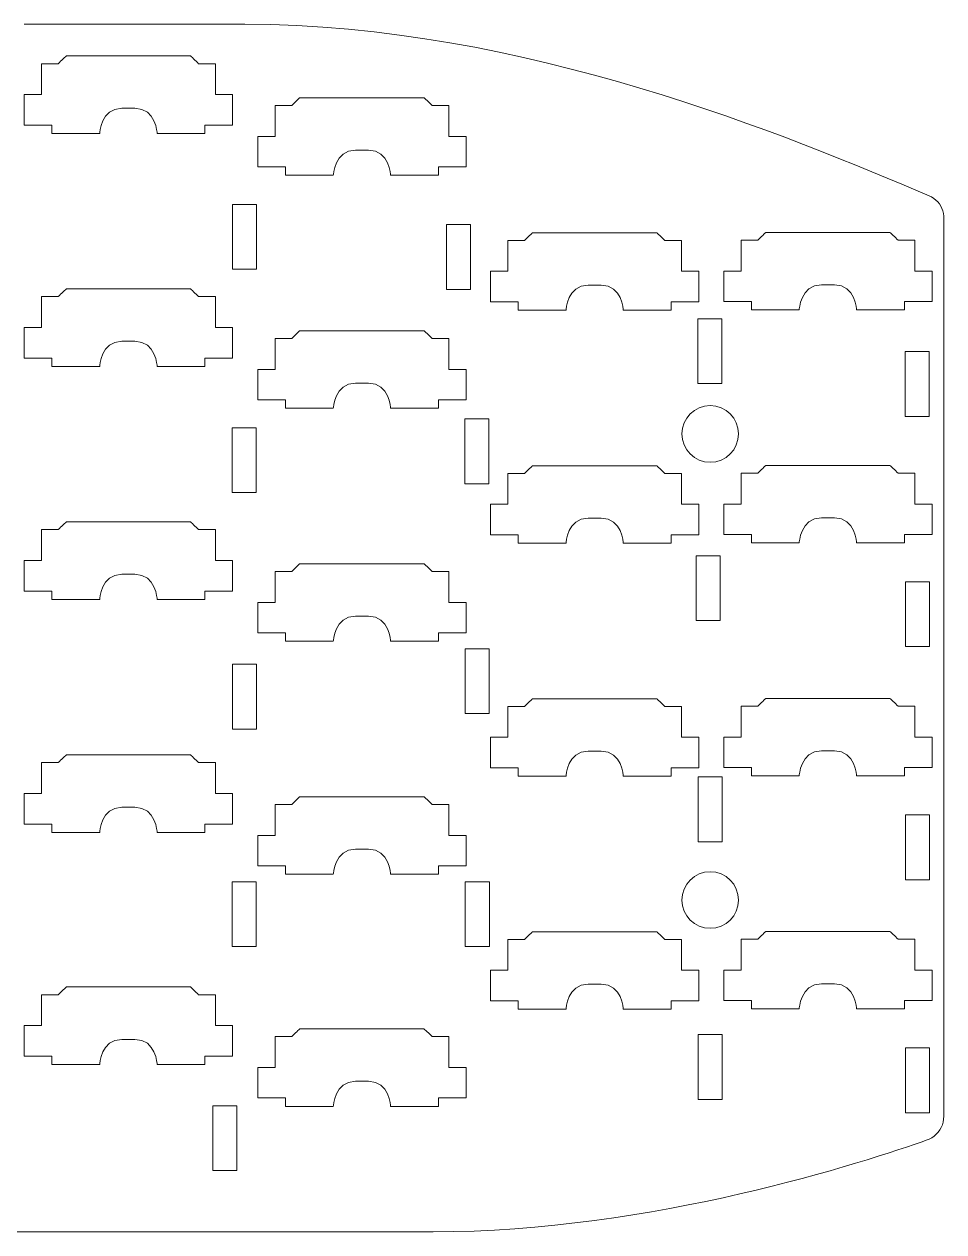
# Model space of a CAD drawing. Header units: millimetres. Extents: x 38 to 180, y 0 to 118.
# Drawn here: x 104.5 to 179.5, y 19.1 to 117.6 of the extents above; entities that cross this region are included whole.
import ezdxf

# ---------------------------------------------------------------- set-up
doc = ezdxf.new("R2010")
doc.units = ezdxf.units.MM
doc.header["$MEASUREMENT"] = 0
for name, color, linetype in [('Layer 2', 7, 'Continuous'), ('Layer 3', 7, 'Continuous'), ('Layer 6', 7, 'Continuous')]:
    doc.layers.add(name, color=color, linetype=linetype)

# ---------------------------------------------------------------- blocks, each defined once
blk = doc.blocks.new('block 2')
at = {"layer": 'Layer 2', "color": 1, "lineweight": 9, "true_color": 0xff0000}
for points in [[(104.518, 117.622), (104.978, 117.622)], [(104.978, 117.622), (105.494, 117.622)], [(105.494, 117.622), (106.065, 117.622)], [(106.065, 117.622), (106.68, 117.622)], [(106.68, 117.622), (107.34, 117.622)], [(107.34, 117.622), (108.034, 117.622)], [(108.034, 117.622), (108.763, 117.622)], [(108.763, 117.622), (109.517, 117.622)], [(109.517, 117.622), (110.292, 117.622)], [(110.292, 117.622), (111.084, 117.622)], [(111.084, 117.622), (111.89, 117.622)], [(111.89, 117.622), (112.7, 117.622)], [(112.7, 117.622), (113.513, 117.622)], [(113.513, 117.622), (114.32, 117.622)], [(114.32, 117.622), (115.12, 117.622)], [(115.12, 117.622), (115.905, 117.622)], [(115.905, 117.622), (116.672, 117.622)], [(116.672, 117.622), (117.414, 117.622)], [(117.414, 117.622), (118.128, 117.622)], [(118.128, 117.622), (118.806, 117.622)], [(118.806, 117.622), (119.446, 117.622)], [(119.446, 117.622), (120.043, 117.622)], [(120.043, 117.622), (120.586, 117.622)], [(120.586, 117.622), (121.079, 117.622)], [(121.079, 117.622), (121.509, 117.622)], [(121.509, 117.622), (121.874, 117.622)], [(121.874, 117.622), (122.171, 117.622)], [(122.171, 117.622), (122.392, 117.622)], [(122.392, 117.622), (122.535, 117.622)], [(122.535, 117.622), (124.658, 117.594)], [(124.658, 117.594), (126.774, 117.516)], [(126.774, 117.516), (128.885, 117.389)], [(128.885, 117.389), (130.983, 117.213)], [(130.983, 117.213), (133.071, 116.995)], [(133.071, 116.995), (135.146, 116.736)], [(135.146, 116.736), (137.206, 116.436)], [(137.206, 116.436), (139.245, 116.101)], [(139.245, 116.101), (141.27, 115.733)], [(141.27, 115.733), (143.271, 115.331)], [(143.271, 115.331), (145.252, 114.899)], [(145.252, 114.899), (147.206, 114.442)], [(147.206, 114.442), (149.136, 113.962)], [(149.136, 113.962), (151.036, 113.459)], [(151.036, 113.459), (152.908, 112.939)], [(152.908, 112.939), (154.747, 112.4)], [(154.747, 112.4), (156.55, 111.849)], [(156.55, 111.849), (158.321, 111.288)], [(158.321, 111.288), (160.053, 110.716)], [(160.053, 110.716), (161.747, 110.137)], [(161.747, 110.137), (163.398, 109.555)], [(163.398, 109.555), (165.009, 108.974)], [(165.009, 108.974), (166.573, 108.392)], [(166.573, 108.392), (168.09, 107.813)], [(168.09, 107.813), (169.56, 107.241)], [(169.56, 107.241), (170.98, 106.677)], [(170.98, 106.677), (172.347, 106.126)], [(172.347, 106.126), (173.66, 105.59)], [(173.66, 105.59), (174.917, 105.067)], [(174.917, 105.067), (176.119, 104.564)], [(176.119, 104.564), (177.259, 104.084)], [(177.259, 104.084), (178.338, 103.627)], [(178.338, 103.627), (178.534, 103.53)], [(178.534, 103.53), (178.717, 103.414)], [(178.717, 103.414), (178.885, 103.279)], [(178.885, 103.279), (179.034, 103.129)], [(179.034, 103.129), (179.167, 102.961)], [(179.167, 102.961), (179.281, 102.784)], [(179.281, 102.784), (179.375, 102.593)], [(179.375, 102.593), (179.448, 102.392)], [(179.448, 102.392), (179.499, 102.184)], [(179.499, 102.184), (179.53, 101.968)], [(179.53, 101.968), (179.535, 101.821)], [(179.535, 101.821), (179.535, 28.545)], [(179.321, 27.635), (179.205, 27.435)], [(179.413, 27.849), (179.321, 27.635)], [(179.479, 28.072), (179.413, 27.849)], [(179.52, 28.306), (179.479, 28.072)], [(179.535, 28.545), (179.52, 28.306)], [(178.181, 26.624), (177.686, 26.449)], [(178.331, 26.683), (178.181, 26.624)], [(178.542, 26.794), (178.331, 26.683)], [(178.735, 26.924), (178.542, 26.794)], [(178.913, 27.076), (178.735, 26.924)], [(179.07, 27.247), (178.913, 27.076)], [(179.205, 27.435), (179.07, 27.247)], [(175.776, 25.799), (175.006, 25.547)], [(176.479, 26.035), (175.776, 25.799)], [(177.117, 26.251), (176.479, 26.035)], [(177.686, 26.449), (177.117, 26.251)], [(172.331, 24.714), (171.323, 24.414)], [(173.281, 25.004), (172.331, 24.714)], [(174.173, 25.283), (173.281, 25.004)], [(175.006, 25.547), (174.173, 25.283)], [(169.151, 23.797), (167.991, 23.482)], [(170.264, 24.11), (169.151, 23.797)], [(171.323, 24.414), (170.264, 24.11)], [(165.529, 22.845), (164.234, 22.53)], [(166.781, 23.165), (165.529, 22.845)], [(167.991, 23.482), (166.781, 23.165)], [(161.524, 21.908), (160.114, 21.608)], [(162.898, 22.217), (161.524, 21.908)], [(164.234, 22.53), (162.898, 22.217)], [(155.694, 20.765), (154.163, 20.508)], [(157.198, 21.034), (155.694, 20.765)], [(158.671, 21.316), (157.198, 21.034)], [(160.114, 21.608), (158.671, 21.316)], [(149.433, 19.845), (147.82, 19.662)], [(151.031, 20.046), (149.433, 19.845)], [(152.608, 20.269), (151.031, 20.046)], [(154.163, 20.508), (152.608, 20.269)], [(137.876, 19.121), (88.516, 19.121)], [(139.553, 19.136), (137.876, 19.121)], [(141.224, 19.185), (139.553, 19.136)], [(142.888, 19.263), (141.224, 19.185)], [(144.544, 19.37), (142.888, 19.263)], [(146.187, 19.505), (144.544, 19.37)], [(147.82, 19.662), (146.187, 19.505)]]:
    blk.add_lwpolyline(points, dxfattribs=at)

msp = doc.modelspace()

# ---------------------------------------------------------------- linework, layer by layer
at = {"layer": 'Layer 3', "color": 1, "lineweight": 9, "true_color": 0xff0000}
for points, knots in [([(120.118, 111.885), (120.118, 111.885), (120.118, 114.399), (120.118, 114.399), (120.118, 114.399), (118.755, 114.399), (118.755, 114.399), (118.536, 114.618), (118.097, 115.034), (118.097, 115.034), (118.097, 115.034), (107.965, 115.034), (107.965, 115.034), (107.965, 115.034), (107.525, 114.618), (107.306, 114.399), (107.306, 114.399), (105.944, 114.399), (105.944, 114.399), (105.944, 114.399), (105.944, 111.885), (105.944, 111.885), (105.944, 111.885), (104.533, 111.885), (104.533, 111.885), (104.533, 111.885), (104.533, 109.393), (104.533, 109.393), (104.533, 109.393), (106.793, 109.393), (106.793, 109.393), (106.793, 109.393), (106.793, 108.713), (106.793, 108.713), (106.793, 108.713), (110.694, 108.713), (110.694, 108.713), (110.694, 108.713), (110.765, 110.757), (112.504, 110.757), (112.895, 110.757), (113.257, 110.757), (113.558, 110.757), (115.297, 110.757), (115.367, 108.713), (115.367, 108.713), (115.367, 108.713), (119.268, 108.713), (119.268, 108.713), (119.268, 108.713), (119.268, 109.393), (119.268, 109.393), (119.268, 109.393), (121.529, 109.393), (121.529, 109.393), (121.529, 109.393), (121.529, 111.885), (121.529, 111.885), (121.529, 111.885), (120.118, 111.885), (120.118, 111.885)], [0, 0, 0, 0, 1, 1, 1, 2, 2, 2, 3, 3, 3, 4, 4, 4, 5, 5, 5, 6, 6, 6, 7, 7, 7, 8, 8, 8, 9, 9, 9, 10, 10, 10, 11, 11, 11, 12, 12, 12, 13, 13, 13, 14, 14, 14, 15, 15, 15, 16, 16, 16, 17, 17, 17, 18, 18, 18, 19, 19, 19, 20, 20, 20, 20]), ([(139.161, 108.47), (139.161, 108.47), (139.161, 110.984), (139.161, 110.984), (139.161, 110.984), (137.799, 110.984), (137.799, 110.984), (137.58, 111.203), (137.14, 111.619), (137.14, 111.619), (137.14, 111.619), (127.008, 111.619), (127.008, 111.619), (127.008, 111.619), (126.569, 111.203), (126.35, 110.984), (126.35, 110.984), (124.987, 110.984), (124.987, 110.984), (124.987, 110.984), (124.987, 108.47), (124.987, 108.47), (124.987, 108.47), (123.576, 108.47), (123.576, 108.47), (123.576, 108.47), (123.576, 105.978), (123.576, 105.978), (123.576, 105.978), (125.837, 105.978), (125.837, 105.978), (125.837, 105.978), (125.837, 105.297), (125.837, 105.297), (125.837, 105.297), (129.738, 105.297), (129.738, 105.297), (129.738, 105.297), (129.808, 107.342), (131.547, 107.342), (131.939, 107.342), (132.301, 107.342), (132.601, 107.342), (134.34, 107.342), (134.411, 105.297), (134.411, 105.297), (134.411, 105.297), (138.312, 105.297), (138.312, 105.297), (138.312, 105.297), (138.312, 105.978), (138.312, 105.978), (138.312, 105.978), (140.572, 105.978), (140.572, 105.978), (140.572, 105.978), (140.572, 108.47), (140.572, 108.47), (140.572, 108.47), (139.161, 108.47), (139.161, 108.47)], [0, 0, 0, 0, 1, 1, 1, 2, 2, 2, 3, 3, 3, 4, 4, 4, 5, 5, 5, 6, 6, 6, 7, 7, 7, 8, 8, 8, 9, 9, 9, 10, 10, 10, 11, 11, 11, 12, 12, 12, 13, 13, 13, 14, 14, 14, 15, 15, 15, 16, 16, 16, 17, 17, 17, 18, 18, 18, 19, 19, 19, 20, 20, 20, 20]), ([(158.143, 97.466), (158.143, 97.466), (158.143, 99.98), (158.143, 99.98), (158.143, 99.98), (156.781, 99.98), (156.781, 99.98), (156.562, 100.199), (156.122, 100.615), (156.122, 100.615), (156.122, 100.615), (145.99, 100.615), (145.99, 100.615), (145.99, 100.615), (145.551, 100.199), (145.332, 99.98), (145.332, 99.98), (143.969, 99.98), (143.969, 99.98), (143.969, 99.98), (143.969, 97.466), (143.969, 97.466), (143.969, 97.466), (142.558, 97.466), (142.558, 97.466), (142.558, 97.466), (142.558, 94.974), (142.558, 94.974), (142.558, 94.974), (144.819, 94.974), (144.819, 94.974), (144.819, 94.974), (144.819, 94.293), (144.819, 94.293), (144.819, 94.293), (148.72, 94.293), (148.72, 94.293), (148.72, 94.293), (148.79, 96.338), (150.529, 96.338), (150.921, 96.338), (151.282, 96.338), (151.583, 96.338), (153.322, 96.338), (153.393, 94.293), (153.393, 94.293), (153.393, 94.293), (157.294, 94.293), (157.294, 94.293), (157.294, 94.293), (157.294, 94.974), (157.294, 94.974), (157.294, 94.974), (159.554, 94.974), (159.554, 94.974), (159.554, 94.974), (159.554, 97.466), (159.554, 97.466), (159.554, 97.466), (158.143, 97.466), (158.143, 97.466)], [0, 0, 0, 0, 1, 1, 1, 2, 2, 2, 3, 3, 3, 4, 4, 4, 5, 5, 5, 6, 6, 6, 7, 7, 7, 8, 8, 8, 9, 9, 9, 10, 10, 10, 11, 11, 11, 12, 12, 12, 13, 13, 13, 14, 14, 14, 15, 15, 15, 16, 16, 16, 17, 17, 17, 18, 18, 18, 19, 19, 19, 20, 20, 20, 20]), ([(177.165, 97.483), (177.165, 97.483), (177.165, 99.997), (177.165, 99.997), (177.165, 99.997), (175.803, 99.997), (175.803, 99.997), (175.583, 100.216), (175.144, 100.632), (175.144, 100.632), (175.144, 100.632), (165.012, 100.632), (165.012, 100.632), (165.012, 100.632), (164.573, 100.216), (164.353, 99.997), (164.353, 99.997), (162.991, 99.997), (162.991, 99.997), (162.991, 99.997), (162.991, 97.483), (162.991, 97.483), (162.991, 97.483), (161.58, 97.483), (161.58, 97.483), (161.58, 97.483), (161.58, 94.991), (161.58, 94.991), (161.58, 94.991), (163.841, 94.991), (163.841, 94.991), (163.841, 94.991), (163.841, 94.31), (163.841, 94.31), (163.841, 94.31), (167.742, 94.31), (167.742, 94.31), (167.742, 94.31), (167.812, 96.355), (169.551, 96.355), (169.943, 96.355), (170.304, 96.355), (170.605, 96.355), (172.344, 96.355), (172.414, 94.31), (172.414, 94.31), (172.414, 94.31), (176.315, 94.31), (176.315, 94.31), (176.315, 94.31), (176.315, 94.991), (176.315, 94.991), (176.315, 94.991), (178.576, 94.991), (178.576, 94.991), (178.576, 94.991), (178.576, 97.483), (178.576, 97.483), (178.576, 97.483), (177.165, 97.483), (177.165, 97.483)], [0, 0, 0, 0, 1, 1, 1, 2, 2, 2, 3, 3, 3, 4, 4, 4, 5, 5, 5, 6, 6, 6, 7, 7, 7, 8, 8, 8, 9, 9, 9, 10, 10, 10, 11, 11, 11, 12, 12, 12, 13, 13, 13, 14, 14, 14, 15, 15, 15, 16, 16, 16, 17, 17, 17, 18, 18, 18, 19, 19, 19, 20, 20, 20, 20]), ([(120.118, 92.882), (120.118, 92.882), (120.118, 95.396), (120.118, 95.396), (120.118, 95.396), (118.755, 95.396), (118.755, 95.396), (118.536, 95.615), (118.097, 96.031), (118.097, 96.031), (118.097, 96.031), (107.965, 96.031), (107.965, 96.031), (107.965, 96.031), (107.525, 95.615), (107.306, 95.396), (107.306, 95.396), (105.944, 95.396), (105.944, 95.396), (105.944, 95.396), (105.944, 92.882), (105.944, 92.882), (105.944, 92.882), (104.533, 92.882), (104.533, 92.882), (104.533, 92.882), (104.533, 90.39), (104.533, 90.39), (104.533, 90.39), (106.793, 90.39), (106.793, 90.39), (106.793, 90.39), (106.793, 89.709), (106.793, 89.709), (106.793, 89.709), (110.694, 89.709), (110.694, 89.709), (110.694, 89.709), (110.765, 91.754), (112.504, 91.754), (112.895, 91.754), (113.257, 91.754), (113.558, 91.754), (115.297, 91.754), (115.367, 89.709), (115.367, 89.709), (115.367, 89.709), (119.268, 89.709), (119.268, 89.709), (119.268, 89.709), (119.268, 90.39), (119.268, 90.39), (119.268, 90.39), (121.529, 90.39), (121.529, 90.39), (121.529, 90.39), (121.529, 92.882), (121.529, 92.882), (121.529, 92.882), (120.118, 92.882), (120.118, 92.882)], [0, 0, 0, 0, 1, 1, 1, 2, 2, 2, 3, 3, 3, 4, 4, 4, 5, 5, 5, 6, 6, 6, 7, 7, 7, 8, 8, 8, 9, 9, 9, 10, 10, 10, 11, 11, 11, 12, 12, 12, 13, 13, 13, 14, 14, 14, 15, 15, 15, 16, 16, 16, 17, 17, 17, 18, 18, 18, 19, 19, 19, 20, 20, 20, 20]), ([(139.161, 89.466), (139.161, 89.466), (139.161, 91.981), (139.161, 91.981), (139.161, 91.981), (137.799, 91.981), (137.799, 91.981), (137.58, 92.2), (137.14, 92.615), (137.14, 92.615), (137.14, 92.615), (127.008, 92.615), (127.008, 92.615), (127.008, 92.615), (126.569, 92.2), (126.35, 91.981), (126.35, 91.981), (124.987, 91.981), (124.987, 91.981), (124.987, 91.981), (124.987, 89.466), (124.987, 89.466), (124.987, 89.466), (123.576, 89.466), (123.576, 89.466), (123.576, 89.466), (123.576, 86.975), (123.576, 86.975), (123.576, 86.975), (125.837, 86.975), (125.837, 86.975), (125.837, 86.975), (125.837, 86.294), (125.837, 86.294), (125.837, 86.294), (129.738, 86.294), (129.738, 86.294), (129.738, 86.294), (129.808, 88.338), (131.547, 88.338), (131.939, 88.338), (132.301, 88.338), (132.601, 88.338), (134.34, 88.338), (134.411, 86.294), (134.411, 86.294), (134.411, 86.294), (138.312, 86.294), (138.312, 86.294), (138.312, 86.294), (138.312, 86.975), (138.312, 86.975), (138.312, 86.975), (140.572, 86.975), (140.572, 86.975), (140.572, 86.975), (140.572, 89.466), (140.572, 89.466), (140.572, 89.466), (139.161, 89.466), (139.161, 89.466)], [0, 0, 0, 0, 1, 1, 1, 2, 2, 2, 3, 3, 3, 4, 4, 4, 5, 5, 5, 6, 6, 6, 7, 7, 7, 8, 8, 8, 9, 9, 9, 10, 10, 10, 11, 11, 11, 12, 12, 12, 13, 13, 13, 14, 14, 14, 15, 15, 15, 16, 16, 16, 17, 17, 17, 18, 18, 18, 19, 19, 19, 20, 20, 20, 20]), ([(162.79, 84.198), (162.79, 82.924), (161.757, 81.891), (160.482, 81.891), (159.208, 81.891), (158.175, 82.924), (158.175, 84.198), (158.175, 85.473), (159.208, 86.506), (160.482, 86.506), (161.757, 86.506), (162.79, 85.473), (162.79, 84.198)], [0, 0, 0, 0, 1, 1, 1, 2, 2, 2, 3, 3, 3, 4, 4, 4, 4]), ([(158.143, 78.462), (158.143, 78.462), (158.143, 80.977), (158.143, 80.977), (158.143, 80.977), (156.781, 80.977), (156.781, 80.977), (156.562, 81.196), (156.122, 81.611), (156.122, 81.611), (156.122, 81.611), (145.99, 81.611), (145.99, 81.611), (145.99, 81.611), (145.551, 81.196), (145.332, 80.977), (145.332, 80.977), (143.969, 80.977), (143.969, 80.977), (143.969, 80.977), (143.969, 78.462), (143.969, 78.462), (143.969, 78.462), (142.558, 78.462), (142.558, 78.462), (142.558, 78.462), (142.558, 75.97), (142.558, 75.97), (142.558, 75.97), (144.819, 75.97), (144.819, 75.97), (144.819, 75.97), (144.819, 75.29), (144.819, 75.29), (144.819, 75.29), (148.72, 75.29), (148.72, 75.29), (148.72, 75.29), (148.79, 77.334), (150.529, 77.334), (150.921, 77.334), (151.282, 77.334), (151.583, 77.334), (153.322, 77.334), (153.393, 75.29), (153.393, 75.29), (153.393, 75.29), (157.294, 75.29), (157.294, 75.29), (157.294, 75.29), (157.294, 75.97), (157.294, 75.97), (157.294, 75.97), (159.554, 75.97), (159.554, 75.97), (159.554, 75.97), (159.554, 78.462), (159.554, 78.462), (159.554, 78.462), (158.143, 78.462), (158.143, 78.462)], [0, 0, 0, 0, 1, 1, 1, 2, 2, 2, 3, 3, 3, 4, 4, 4, 5, 5, 5, 6, 6, 6, 7, 7, 7, 8, 8, 8, 9, 9, 9, 10, 10, 10, 11, 11, 11, 12, 12, 12, 13, 13, 13, 14, 14, 14, 15, 15, 15, 16, 16, 16, 17, 17, 17, 18, 18, 18, 19, 19, 19, 20, 20, 20, 20]), ([(177.165, 78.479), (177.165, 78.479), (177.165, 80.994), (177.165, 80.994), (177.165, 80.994), (175.803, 80.994), (175.803, 80.994), (175.583, 81.213), (175.144, 81.628), (175.144, 81.628), (175.144, 81.628), (165.012, 81.628), (165.012, 81.628), (165.012, 81.628), (164.573, 81.213), (164.353, 80.994), (164.353, 80.994), (162.991, 80.994), (162.991, 80.994), (162.991, 80.994), (162.991, 78.479), (162.991, 78.479), (162.991, 78.479), (161.58, 78.479), (161.58, 78.479), (161.58, 78.479), (161.58, 75.988), (161.58, 75.988), (161.58, 75.988), (163.841, 75.988), (163.841, 75.988), (163.841, 75.988), (163.841, 75.307), (163.841, 75.307), (163.841, 75.307), (167.742, 75.307), (167.742, 75.307), (167.742, 75.307), (167.812, 77.351), (169.551, 77.351), (169.943, 77.351), (170.304, 77.351), (170.605, 77.351), (172.344, 77.351), (172.414, 75.307), (172.414, 75.307), (172.414, 75.307), (176.315, 75.307), (176.315, 75.307), (176.315, 75.307), (176.315, 75.988), (176.315, 75.988), (176.315, 75.988), (178.576, 75.988), (178.576, 75.988), (178.576, 75.988), (178.576, 78.479), (178.576, 78.479), (178.576, 78.479), (177.165, 78.479), (177.165, 78.479)], [0, 0, 0, 0, 1, 1, 1, 2, 2, 2, 3, 3, 3, 4, 4, 4, 5, 5, 5, 6, 6, 6, 7, 7, 7, 8, 8, 8, 9, 9, 9, 10, 10, 10, 11, 11, 11, 12, 12, 12, 13, 13, 13, 14, 14, 14, 15, 15, 15, 16, 16, 16, 17, 17, 17, 18, 18, 18, 19, 19, 19, 20, 20, 20, 20]), ([(120.118, 73.878), (120.118, 73.878), (120.118, 76.393), (120.118, 76.393), (120.118, 76.393), (118.755, 76.393), (118.755, 76.393), (118.536, 76.612), (118.097, 77.027), (118.097, 77.027), (118.097, 77.027), (107.965, 77.027), (107.965, 77.027), (107.965, 77.027), (107.525, 76.612), (107.306, 76.393), (107.306, 76.393), (105.944, 76.393), (105.944, 76.393), (105.944, 76.393), (105.944, 73.878), (105.944, 73.878), (105.944, 73.878), (104.533, 73.878), (104.533, 73.878), (104.533, 73.878), (104.533, 71.387), (104.533, 71.387), (104.533, 71.387), (106.793, 71.387), (106.793, 71.387), (106.793, 71.387), (106.793, 70.706), (106.793, 70.706), (106.793, 70.706), (110.694, 70.706), (110.694, 70.706), (110.694, 70.706), (110.765, 72.75), (112.504, 72.75), (112.895, 72.75), (113.257, 72.75), (113.558, 72.75), (115.297, 72.75), (115.367, 70.706), (115.367, 70.706), (115.367, 70.706), (119.268, 70.706), (119.268, 70.706), (119.268, 70.706), (119.268, 71.387), (119.268, 71.387), (119.268, 71.387), (121.529, 71.387), (121.529, 71.387), (121.529, 71.387), (121.529, 73.878), (121.529, 73.878), (121.529, 73.878), (120.118, 73.878), (120.118, 73.878)], [0, 0, 0, 0, 1, 1, 1, 2, 2, 2, 3, 3, 3, 4, 4, 4, 5, 5, 5, 6, 6, 6, 7, 7, 7, 8, 8, 8, 9, 9, 9, 10, 10, 10, 11, 11, 11, 12, 12, 12, 13, 13, 13, 14, 14, 14, 15, 15, 15, 16, 16, 16, 17, 17, 17, 18, 18, 18, 19, 19, 19, 20, 20, 20, 20]), ([(139.161, 70.463), (139.161, 70.463), (139.161, 72.978), (139.161, 72.978), (139.161, 72.978), (137.799, 72.978), (137.799, 72.978), (137.58, 73.196), (137.14, 73.612), (137.14, 73.612), (137.14, 73.612), (127.008, 73.612), (127.008, 73.612), (127.008, 73.612), (126.569, 73.196), (126.35, 72.978), (126.35, 72.978), (124.987, 72.978), (124.987, 72.978), (124.987, 72.978), (124.987, 70.463), (124.987, 70.463), (124.987, 70.463), (123.576, 70.463), (123.576, 70.463), (123.576, 70.463), (123.576, 67.971), (123.576, 67.971), (123.576, 67.971), (125.837, 67.971), (125.837, 67.971), (125.837, 67.971), (125.837, 67.291), (125.837, 67.291), (125.837, 67.291), (129.738, 67.291), (129.738, 67.291), (129.738, 67.291), (129.808, 69.335), (131.547, 69.335), (131.939, 69.335), (132.301, 69.335), (132.601, 69.335), (134.34, 69.335), (134.411, 67.291), (134.411, 67.291), (134.411, 67.291), (138.312, 67.291), (138.312, 67.291), (138.312, 67.291), (138.312, 67.971), (138.312, 67.971), (138.312, 67.971), (140.572, 67.971), (140.572, 67.971), (140.572, 67.971), (140.572, 70.463), (140.572, 70.463), (140.572, 70.463), (139.161, 70.463), (139.161, 70.463)], [0, 0, 0, 0, 1, 1, 1, 2, 2, 2, 3, 3, 3, 4, 4, 4, 5, 5, 5, 6, 6, 6, 7, 7, 7, 8, 8, 8, 9, 9, 9, 10, 10, 10, 11, 11, 11, 12, 12, 12, 13, 13, 13, 14, 14, 14, 15, 15, 15, 16, 16, 16, 17, 17, 17, 18, 18, 18, 19, 19, 19, 20, 20, 20, 20]), ([(158.143, 59.459), (158.143, 59.459), (158.143, 61.973), (158.143, 61.973), (158.143, 61.973), (156.781, 61.973), (156.781, 61.973), (156.562, 62.192), (156.122, 62.608), (156.122, 62.608), (156.122, 62.608), (145.99, 62.608), (145.99, 62.608), (145.99, 62.608), (145.551, 62.192), (145.332, 61.973), (145.332, 61.973), (143.969, 61.973), (143.969, 61.973), (143.969, 61.973), (143.969, 59.459), (143.969, 59.459), (143.969, 59.459), (142.558, 59.459), (142.558, 59.459), (142.558, 59.459), (142.558, 56.967), (142.558, 56.967), (142.558, 56.967), (144.819, 56.967), (144.819, 56.967), (144.819, 56.967), (144.819, 56.286), (144.819, 56.286), (144.819, 56.286), (148.72, 56.286), (148.72, 56.286), (148.72, 56.286), (148.79, 58.331), (150.529, 58.331), (150.921, 58.331), (151.282, 58.331), (151.583, 58.331), (153.322, 58.331), (153.393, 56.286), (153.393, 56.286), (153.393, 56.286), (157.294, 56.286), (157.294, 56.286), (157.294, 56.286), (157.294, 56.967), (157.294, 56.967), (157.294, 56.967), (159.554, 56.967), (159.554, 56.967), (159.554, 56.967), (159.554, 59.459), (159.554, 59.459), (159.554, 59.459), (158.143, 59.459), (158.143, 59.459)], [0, 0, 0, 0, 1, 1, 1, 2, 2, 2, 3, 3, 3, 4, 4, 4, 5, 5, 5, 6, 6, 6, 7, 7, 7, 8, 8, 8, 9, 9, 9, 10, 10, 10, 11, 11, 11, 12, 12, 12, 13, 13, 13, 14, 14, 14, 15, 15, 15, 16, 16, 16, 17, 17, 17, 18, 18, 18, 19, 19, 19, 20, 20, 20, 20]), ([(177.165, 59.476), (177.165, 59.476), (177.165, 61.991), (177.165, 61.991), (177.165, 61.991), (175.803, 61.991), (175.803, 61.991), (175.583, 62.209), (175.144, 62.625), (175.144, 62.625), (175.144, 62.625), (165.012, 62.625), (165.012, 62.625), (165.012, 62.625), (164.573, 62.209), (164.353, 61.991), (164.353, 61.991), (162.991, 61.991), (162.991, 61.991), (162.991, 61.991), (162.991, 59.476), (162.991, 59.476), (162.991, 59.476), (161.58, 59.476), (161.58, 59.476), (161.58, 59.476), (161.58, 56.984), (161.58, 56.984), (161.58, 56.984), (163.841, 56.984), (163.841, 56.984), (163.841, 56.984), (163.841, 56.304), (163.841, 56.304), (163.841, 56.304), (167.742, 56.304), (167.742, 56.304), (167.742, 56.304), (167.812, 58.348), (169.551, 58.348), (169.943, 58.348), (170.304, 58.348), (170.605, 58.348), (172.344, 58.348), (172.414, 56.304), (172.414, 56.304), (172.414, 56.304), (176.315, 56.304), (176.315, 56.304), (176.315, 56.304), (176.315, 56.984), (176.315, 56.984), (176.315, 56.984), (178.576, 56.984), (178.576, 56.984), (178.576, 56.984), (178.576, 59.476), (178.576, 59.476), (178.576, 59.476), (177.165, 59.476), (177.165, 59.476)], [0, 0, 0, 0, 1, 1, 1, 2, 2, 2, 3, 3, 3, 4, 4, 4, 5, 5, 5, 6, 6, 6, 7, 7, 7, 8, 8, 8, 9, 9, 9, 10, 10, 10, 11, 11, 11, 12, 12, 12, 13, 13, 13, 14, 14, 14, 15, 15, 15, 16, 16, 16, 17, 17, 17, 18, 18, 18, 19, 19, 19, 20, 20, 20, 20]), ([(120.118, 54.875), (120.118, 54.875), (120.118, 57.389), (120.118, 57.389), (120.118, 57.389), (118.755, 57.389), (118.755, 57.389), (118.536, 57.608), (118.097, 58.024), (118.097, 58.024), (118.097, 58.024), (107.965, 58.024), (107.965, 58.024), (107.965, 58.024), (107.525, 57.608), (107.306, 57.389), (107.306, 57.389), (105.944, 57.389), (105.944, 57.389), (105.944, 57.389), (105.944, 54.875), (105.944, 54.875), (105.944, 54.875), (104.533, 54.875), (104.533, 54.875), (104.533, 54.875), (104.533, 52.383), (104.533, 52.383), (104.533, 52.383), (106.793, 52.383), (106.793, 52.383), (106.793, 52.383), (106.793, 51.702), (106.793, 51.702), (106.793, 51.702), (110.694, 51.702), (110.694, 51.702), (110.694, 51.702), (110.765, 53.747), (112.504, 53.747), (112.895, 53.747), (113.257, 53.747), (113.558, 53.747), (115.297, 53.747), (115.367, 51.702), (115.367, 51.702), (115.367, 51.702), (119.268, 51.702), (119.268, 51.702), (119.268, 51.702), (119.268, 52.383), (119.268, 52.383), (119.268, 52.383), (121.529, 52.383), (121.529, 52.383), (121.529, 52.383), (121.529, 54.875), (121.529, 54.875), (121.529, 54.875), (120.118, 54.875), (120.118, 54.875)], [0, 0, 0, 0, 1, 1, 1, 2, 2, 2, 3, 3, 3, 4, 4, 4, 5, 5, 5, 6, 6, 6, 7, 7, 7, 8, 8, 8, 9, 9, 9, 10, 10, 10, 11, 11, 11, 12, 12, 12, 13, 13, 13, 14, 14, 14, 15, 15, 15, 16, 16, 16, 17, 17, 17, 18, 18, 18, 19, 19, 19, 20, 20, 20, 20]), ([(139.161, 51.46), (139.161, 51.46), (139.161, 53.974), (139.161, 53.974), (139.161, 53.974), (137.799, 53.974), (137.799, 53.974), (137.58, 54.193), (137.14, 54.609), (137.14, 54.609), (137.14, 54.609), (127.008, 54.609), (127.008, 54.609), (127.008, 54.609), (126.569, 54.193), (126.35, 53.974), (126.35, 53.974), (124.987, 53.974), (124.987, 53.974), (124.987, 53.974), (124.987, 51.46), (124.987, 51.46), (124.987, 51.46), (123.576, 51.46), (123.576, 51.46), (123.576, 51.46), (123.576, 48.968), (123.576, 48.968), (123.576, 48.968), (125.837, 48.968), (125.837, 48.968), (125.837, 48.968), (125.837, 48.287), (125.837, 48.287), (125.837, 48.287), (129.738, 48.287), (129.738, 48.287), (129.738, 48.287), (129.808, 50.332), (131.547, 50.332), (131.939, 50.332), (132.301, 50.332), (132.601, 50.332), (134.34, 50.332), (134.411, 48.287), (134.411, 48.287), (134.411, 48.287), (138.312, 48.287), (138.312, 48.287), (138.312, 48.287), (138.312, 48.968), (138.312, 48.968), (138.312, 48.968), (140.572, 48.968), (140.572, 48.968), (140.572, 48.968), (140.572, 51.46), (140.572, 51.46), (140.572, 51.46), (139.161, 51.46), (139.161, 51.46)], [0, 0, 0, 0, 1, 1, 1, 2, 2, 2, 3, 3, 3, 4, 4, 4, 5, 5, 5, 6, 6, 6, 7, 7, 7, 8, 8, 8, 9, 9, 9, 10, 10, 10, 11, 11, 11, 12, 12, 12, 13, 13, 13, 14, 14, 14, 15, 15, 15, 16, 16, 16, 17, 17, 17, 18, 18, 18, 19, 19, 19, 20, 20, 20, 20]), ([(162.79, 46.184), (162.79, 44.91), (161.757, 43.877), (160.482, 43.877), (159.208, 43.877), (158.175, 44.91), (158.175, 46.184), (158.175, 47.458), (159.208, 48.491), (160.482, 48.491), (161.757, 48.491), (162.79, 47.458), (162.79, 46.184)], [0, 0, 0, 0, 1, 1, 1, 2, 2, 2, 3, 3, 3, 4, 4, 4, 4]), ([(158.143, 40.455), (158.143, 40.455), (158.143, 42.97), (158.143, 42.97), (158.143, 42.97), (156.781, 42.97), (156.781, 42.97), (156.562, 43.189), (156.122, 43.604), (156.122, 43.604), (156.122, 43.604), (145.99, 43.604), (145.99, 43.604), (145.99, 43.604), (145.551, 43.189), (145.332, 42.97), (145.332, 42.97), (143.969, 42.97), (143.969, 42.97), (143.969, 42.97), (143.969, 40.455), (143.969, 40.455), (143.969, 40.455), (142.558, 40.455), (142.558, 40.455), (142.558, 40.455), (142.558, 37.964), (142.558, 37.964), (142.558, 37.964), (144.819, 37.964), (144.819, 37.964), (144.819, 37.964), (144.819, 37.283), (144.819, 37.283), (144.819, 37.283), (148.72, 37.283), (148.72, 37.283), (148.72, 37.283), (148.79, 39.327), (150.529, 39.327), (150.921, 39.327), (151.282, 39.327), (151.583, 39.327), (153.322, 39.327), (153.393, 37.283), (153.393, 37.283), (153.393, 37.283), (157.294, 37.283), (157.294, 37.283), (157.294, 37.283), (157.294, 37.964), (157.294, 37.964), (157.294, 37.964), (159.554, 37.964), (159.554, 37.964), (159.554, 37.964), (159.554, 40.455), (159.554, 40.455), (159.554, 40.455), (158.143, 40.455), (158.143, 40.455)], [0, 0, 0, 0, 1, 1, 1, 2, 2, 2, 3, 3, 3, 4, 4, 4, 5, 5, 5, 6, 6, 6, 7, 7, 7, 8, 8, 8, 9, 9, 9, 10, 10, 10, 11, 11, 11, 12, 12, 12, 13, 13, 13, 14, 14, 14, 15, 15, 15, 16, 16, 16, 17, 17, 17, 18, 18, 18, 19, 19, 19, 20, 20, 20, 20]), ([(177.165, 40.473), (177.165, 40.473), (177.165, 42.987), (177.165, 42.987), (177.165, 42.987), (175.803, 42.987), (175.803, 42.987), (175.583, 43.206), (175.144, 43.622), (175.144, 43.622), (175.144, 43.622), (165.012, 43.622), (165.012, 43.622), (165.012, 43.622), (164.573, 43.206), (164.353, 42.987), (164.353, 42.987), (162.991, 42.987), (162.991, 42.987), (162.991, 42.987), (162.991, 40.473), (162.991, 40.473), (162.991, 40.473), (161.58, 40.473), (161.58, 40.473), (161.58, 40.473), (161.58, 37.981), (161.58, 37.981), (161.58, 37.981), (163.841, 37.981), (163.841, 37.981), (163.841, 37.981), (163.841, 37.3), (163.841, 37.3), (163.841, 37.3), (167.742, 37.3), (167.742, 37.3), (167.742, 37.3), (167.812, 39.345), (169.551, 39.345), (169.943, 39.345), (170.304, 39.345), (170.605, 39.345), (172.344, 39.345), (172.414, 37.3), (172.414, 37.3), (172.414, 37.3), (176.315, 37.3), (176.315, 37.3), (176.315, 37.3), (176.315, 37.981), (176.315, 37.981), (176.315, 37.981), (178.576, 37.981), (178.576, 37.981), (178.576, 37.981), (178.576, 40.473), (178.576, 40.473), (178.576, 40.473), (177.165, 40.473), (177.165, 40.473)], [0, 0, 0, 0, 1, 1, 1, 2, 2, 2, 3, 3, 3, 4, 4, 4, 5, 5, 5, 6, 6, 6, 7, 7, 7, 8, 8, 8, 9, 9, 9, 10, 10, 10, 11, 11, 11, 12, 12, 12, 13, 13, 13, 14, 14, 14, 15, 15, 15, 16, 16, 16, 17, 17, 17, 18, 18, 18, 19, 19, 19, 20, 20, 20, 20]), ([(120.118, 35.945), (120.118, 35.945), (120.118, 38.459), (120.118, 38.459), (120.118, 38.459), (118.755, 38.459), (118.755, 38.459), (118.536, 38.678), (118.097, 39.094), (118.097, 39.094), (118.097, 39.094), (107.965, 39.094), (107.965, 39.094), (107.965, 39.094), (107.525, 38.678), (107.306, 38.459), (107.306, 38.459), (105.944, 38.459), (105.944, 38.459), (105.944, 38.459), (105.944, 35.945), (105.944, 35.945), (105.944, 35.945), (104.533, 35.945), (104.533, 35.945), (104.533, 35.945), (104.533, 33.453), (104.533, 33.453), (104.533, 33.453), (106.793, 33.453), (106.793, 33.453), (106.793, 33.453), (106.793, 32.772), (106.793, 32.772), (106.793, 32.772), (110.694, 32.772), (110.694, 32.772), (110.694, 32.772), (110.765, 34.817), (112.504, 34.817), (112.895, 34.817), (113.257, 34.817), (113.558, 34.817), (115.297, 34.817), (115.367, 32.772), (115.367, 32.772), (115.367, 32.772), (119.268, 32.772), (119.268, 32.772), (119.268, 32.772), (119.268, 33.453), (119.268, 33.453), (119.268, 33.453), (121.529, 33.453), (121.529, 33.453), (121.529, 33.453), (121.529, 35.945), (121.529, 35.945), (121.529, 35.945), (120.118, 35.945), (120.118, 35.945)], [0, 0, 0, 0, 1, 1, 1, 2, 2, 2, 3, 3, 3, 4, 4, 4, 5, 5, 5, 6, 6, 6, 7, 7, 7, 8, 8, 8, 9, 9, 9, 10, 10, 10, 11, 11, 11, 12, 12, 12, 13, 13, 13, 14, 14, 14, 15, 15, 15, 16, 16, 16, 17, 17, 17, 18, 18, 18, 19, 19, 19, 20, 20, 20, 20]), ([(139.161, 32.53), (139.161, 32.53), (139.161, 35.044), (139.161, 35.044), (139.161, 35.044), (137.799, 35.044), (137.799, 35.044), (137.58, 35.263), (137.14, 35.679), (137.14, 35.679), (137.14, 35.679), (127.008, 35.679), (127.008, 35.679), (127.008, 35.679), (126.569, 35.263), (126.35, 35.044), (126.35, 35.044), (124.987, 35.044), (124.987, 35.044), (124.987, 35.044), (124.987, 32.53), (124.987, 32.53), (124.987, 32.53), (123.576, 32.53), (123.576, 32.53), (123.576, 32.53), (123.576, 30.038), (123.576, 30.038), (123.576, 30.038), (125.837, 30.038), (125.837, 30.038), (125.837, 30.038), (125.837, 29.357), (125.837, 29.357), (125.837, 29.357), (129.738, 29.357), (129.738, 29.357), (129.738, 29.357), (129.808, 31.402), (131.547, 31.402), (131.939, 31.402), (132.301, 31.402), (132.601, 31.402), (134.34, 31.402), (134.411, 29.357), (134.411, 29.357), (134.411, 29.357), (138.312, 29.357), (138.312, 29.357), (138.312, 29.357), (138.312, 30.038), (138.312, 30.038), (138.312, 30.038), (140.572, 30.038), (140.572, 30.038), (140.572, 30.038), (140.572, 32.53), (140.572, 32.53), (140.572, 32.53), (139.161, 32.53), (139.161, 32.53)], [0, 0, 0, 0, 1, 1, 1, 2, 2, 2, 3, 3, 3, 4, 4, 4, 5, 5, 5, 6, 6, 6, 7, 7, 7, 8, 8, 8, 9, 9, 9, 10, 10, 10, 11, 11, 11, 12, 12, 12, 13, 13, 13, 14, 14, 14, 15, 15, 15, 16, 16, 16, 17, 17, 17, 18, 18, 18, 19, 19, 19, 20, 20, 20, 20])]:
    msp.add_open_spline(points, degree=3, knots=knots, dxfattribs=at)
at = {"layer": 'Layer 6', "color": 1, "lineweight": 9, "true_color": 0xff0000}
for points in [[(123.475, 97.634), (121.515, 97.634), (121.515, 102.922), (123.475, 102.922), (123.475, 97.634)], [(140.93, 95.984), (138.97, 95.984), (138.97, 101.273), (140.93, 101.273), (140.93, 95.984)], [(161.435, 88.313), (159.475, 88.313), (159.475, 93.601), (161.435, 93.601), (161.435, 88.313)], [(178.35, 85.626), (176.39, 85.626), (176.39, 90.914), (178.35, 90.914), (178.35, 85.626)], [(142.421, 80.139), (140.461, 80.139), (140.461, 85.428), (142.421, 85.428), (142.421, 80.139)], [(123.443, 79.413), (121.483, 79.413), (121.483, 84.701), (123.443, 84.701), (123.443, 79.413)], [(161.305, 68.978), (159.345, 68.978), (159.345, 74.266), (161.305, 74.266), (161.305, 68.978)], [(178.358, 66.854), (176.398, 66.854), (176.398, 72.142), (178.358, 72.142), (178.358, 66.854)], [(142.455, 61.387), (140.495, 61.387), (140.495, 66.675), (142.455, 66.675), (142.455, 61.387)], [(123.477, 60.13), (121.517, 60.13), (121.517, 65.419), (123.477, 65.419), (123.477, 60.13)], [(161.466, 50.941), (159.506, 50.941), (159.506, 56.229), (161.466, 56.229), (161.466, 50.941)], [(178.358, 47.84), (176.398, 47.84), (176.398, 53.128), (178.358, 53.128), (178.358, 47.84)], [(123.458, 42.394), (121.498, 42.394), (121.498, 47.682), (123.458, 47.682), (123.458, 42.394)], [(142.466, 42.388), (140.506, 42.388), (140.506, 47.676), (142.466, 47.676), (142.466, 42.388)], [(161.466, 29.927), (159.506, 29.927), (159.506, 35.216), (161.466, 35.216), (161.466, 29.927)], [(178.358, 28.84), (176.398, 28.84), (176.398, 34.128), (178.358, 34.128), (178.358, 28.84)], [(121.877, 24.123), (119.917, 24.123), (119.917, 29.411), (121.877, 29.411), (121.877, 24.123)]]:
    msp.add_lwpolyline(points, dxfattribs=at)

# ---------------------------------------------------------------- block references
at = {"layer": 'Layer 2'}
msp.add_blockref('block 2', (0, 0), dxfattribs=at)

doc.saveas('drawing.dxf')
